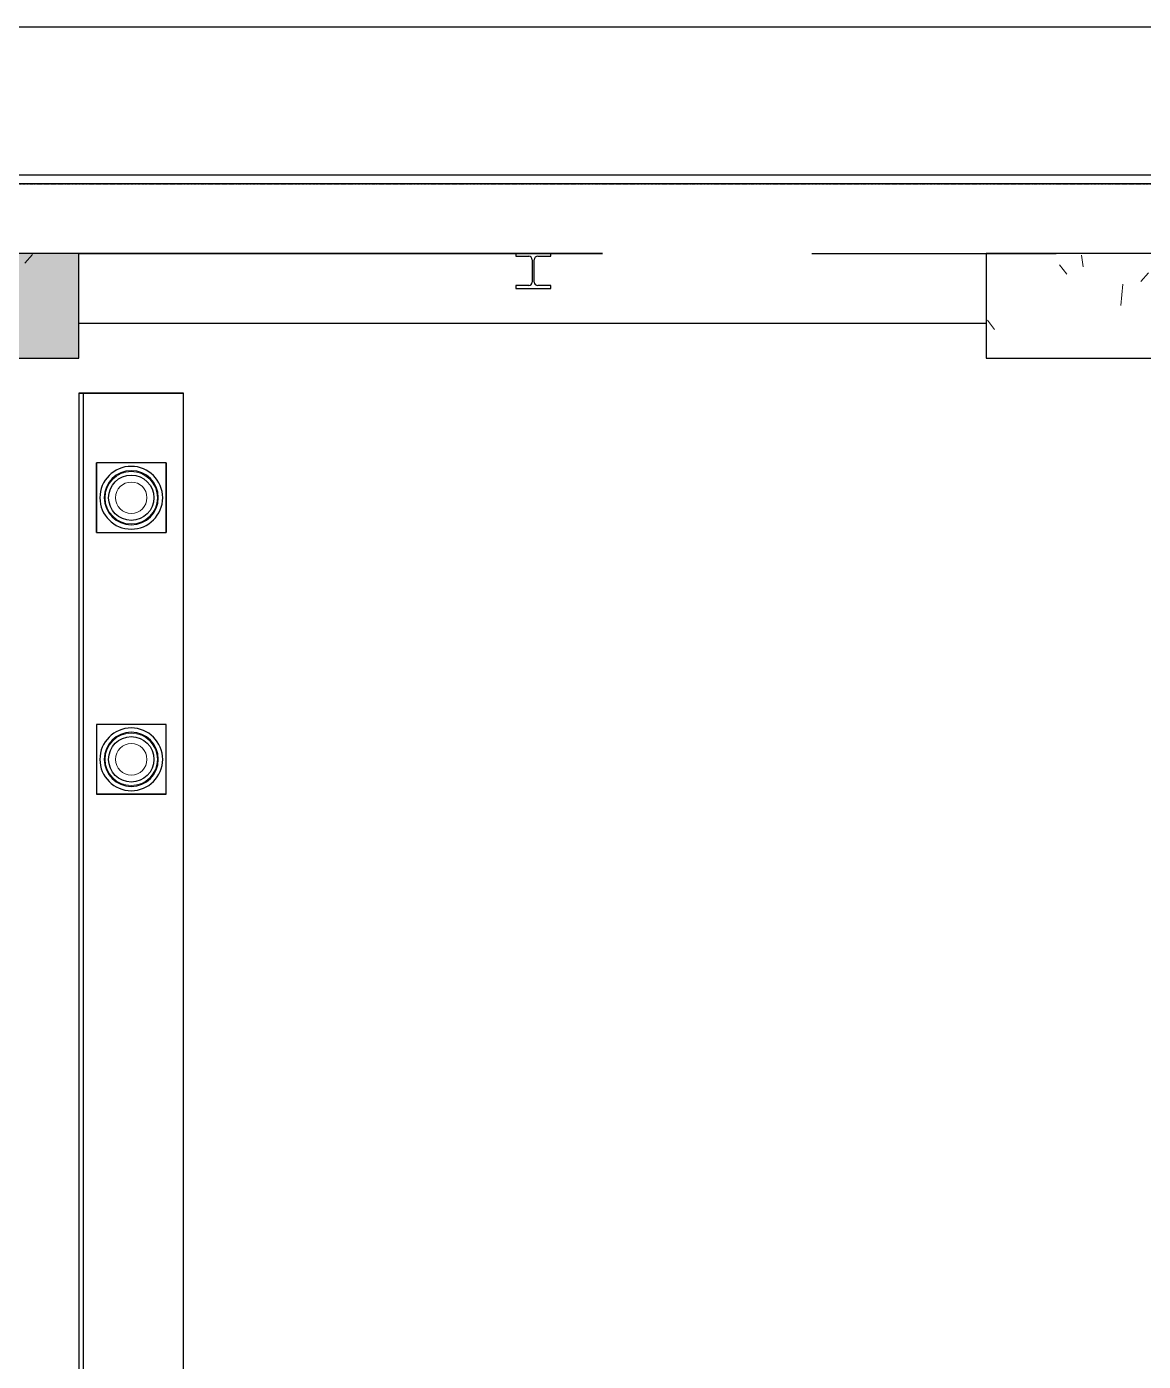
# Model space of a CAD drawing. Header units: millimetres. Extents: x -4391136 to -1798569, y -886572 to -291056.
# Drawn here: x -2133544 to -2130345, y -358608 to -354783 of the extents above; entities that cross this region are included whole.
import ezdxf

# ---------------------------------------------------------------- set-up
doc = ezdxf.new("R2010")
doc.units = ezdxf.units.MM
doc.linetypes.add('Xref-C-1-PP17-AR-2214-01-B$0$DPA_Grid _ Level 100', pattern=[10, 5.5, -1.6, 1.3, -1.6])
doc.layers.add('000 - 0_HIDE_OBJ_FRAMING_DEF_DIMS', color=250, linetype='Continuous', plot=False)
for name, color, linetype in [('000 - CONCRETE_COL_HATCH_', 251, 'Continuous'), ('000 - EXISTING_COLUMN_CUT_COLOR_5', 5, 'Continuous'), ('000 - EXISTING_CONCRETE_CUT_COLOR_5', 5, 'Continuous'), ('_PP-Dim', 1, 'Continuous'), ('Xref-C-1-PP17-AR-2214-01-B$0$A-COLS', 251, 'Continuous'), ('Xref-C-1-PP17-AR-2214-01-B$0$A-COLS-E', 251, 'Continuous'), ('Xref-C-1-PP17-AR-2214-01-B$0$A-FLOR-E', 251, 'Continuous'), ('Xref-C-1-PP17-AR-2214-01-B$0$A-GLAZ-CURT', 251, 'Continuous'), ('Xref-C-1-PP17-AR-2214-01-B$0$A-ROOF', 251, 'Continuous'), ('Xref-C-1-PP17-AR-2214-01-B$0$A-ROOF-OTLN', 251, 'Continuous'), ('Xref-C-1-PP17-AR-2214-01-B$0$P-SANR-FIXT', 251, 'Continuous'), ('Xref-C-1-PP17-AR-2214-01-B$0$S-BEAM', 251, 'Continuous'), ('Xref-C-1-PP17-AR-2214-01-B$0$S-COLS', 251, 'Continuous'), ('Xref-C-1-PP17-AR-2214-01-B$0$S-COLS-E', 251, 'Continuous'), ('Xref-C-1-PP17-AR-2214-01-B$0$WALL-E', 251, 'Continuous')]:
    doc.layers.add(name, color=color, linetype=linetype)

# ---------------------------------------------------------------- blocks, each defined once
blk = doc.blocks.new('Xref-C-1-PP17-AR-2214-01-B$0$ACM_STR_COLN_Precast- Rectangular Column - 300x700-27910608-ENTRANCE 2 - LOWER ROOF FLOOR PLAN01-flat-1')
at = {"layer": 'Xref-C-1-PP17-AR-2214-01-B$0$S-COLS-E'}
for p, q in [((-150, 290), (-150, 300)), ((-150, 290), (-150, 300)), ((-150, -390), (-150, 290)), ((-150, -390), (-150, 290)), ((-150, -400), (-150, -390)), ((-150, -400), (-150, -390))]:
    blk.add_line(p, q, dxfattribs=at)
blk = doc.blocks.new('Xref-C-1-PP17-AR-2214-01-B$0$DPA_PF_Floor Drain_Dome - 200L x 200W-19087109-ENTRANCE 2 - LOWER ROOF FLOOR PLAN01-flat-2')
at = {"layer": 'Xref-C-1-PP17-AR-2214-01-B$0$P-SANR-FIXT'}
for p, q in [((-100, 100), (-100, -100)), ((100, 100), (-100, 100)), ((100, -100), (100, 100)), ((-100, -100), (100, -100))]:
    blk.add_line(p, q, dxfattribs=at)
at = {"layer": 'Xref-C-1-PP17-AR-2214-01-B$0$P-SANR-FIXT', "lineweight": 9}
for p, q in [((-100, 100), (100, 100)), ((-100, -100), (-100, 100)), ((-100, 100), (-100, -100)), ((100, 100), (-100, 100)), ((100, 100), (100, -100)), ((100, -100), (100, 100)), ((100, -100), (-100, -100)), ((-100, -100), (100, -100))]:
    blk.add_line(p, q, dxfattribs=at)
at = {"layer": 'Xref-C-1-PP17-AR-2214-01-B$0$P-SANR-FIXT'}
blk.add_circle((0, 0), 65, dxfattribs=at)
for radius, start, end in [(90, 0, 180), (77.5, 0, 180), (90, 180, 0), (77.5, 180, 0)]:
    blk.add_arc((0, 0), radius, start, end, dxfattribs=at)
at = {"layer": 'Xref-C-1-PP17-AR-2214-01-B$0$P-SANR-FIXT', "lineweight": 9}
for radius, start, end in [(75, 90, 270), (45, 90, 270), (75, 270, 90), (45, 270, 90)]:
    blk.add_arc((0, 0), radius, start, end, dxfattribs=at)
blk = doc.blocks.new('Xref-C-1-PP17-AR-2214-01-B$0$H-Wide Flange-Column - H100x100x17_2-V92-ENTRANCE 2 - LOWER ROOF FLOOR PLAN01-flat-1')
at = {"layer": 'Xref-C-1-PP17-AR-2214-01-B$0$S-COLS-E', "lineweight": 9}
h = blk.add_hatch(dxfattribs=at)
h.set_pattern_fill('ACET-2D-FP_49', color=256, angle=90, style=0, pattern_type=2)
h.set_pattern_definition([(45, (2739892.75, 514582.08), (-251.44717, 251.44717), []), (45, (2739892.75, 514963.08), (-251.44717, 251.44717), [])])
h.paths.add_polyline_path([(42, -50), (50, -50), (50, 50), (42, 50), (42, 13), (39.1, 5.9), (32, 3), (-32, 3), (-39.1, 5.9), (-42, 13), (-42, 50), (-50, 50), (-50, -50), (-42, -50), (-42, -13), (-39.1, -5.9), (-32, -3), (32, -3), (39.1, -5.9), (42, -13)])
at = {"layer": 'Xref-C-1-PP17-AR-2214-01-B$0$S-COLS'}
for p, q in [((-50, 50), (-50, -50)), ((-42, 50), (-50, 50)), ((-42, 13), (-42, 50)), ((50, 50), (42, 50)), ((42, 50), (42, 13)), ((50, -50), (50, 50)), ((32, 3), (-32, 3)), ((-42, -50), (-42, -13)), ((-32, -3), (32, -3)), ((42, -13), (42, -50)), ((-50, -50), (-42, -50)), ((42, -50), (50, -50))]:
    blk.add_line(p, q, dxfattribs=at)
for centre, start, end in [((-32, 13), 180, 270), ((32, 13), 270, 0), ((-32, -13), 90, 180), ((32, -13), 0, 90)]:
    blk.add_arc(centre, 10, start, end, dxfattribs=at)
blk = doc.blocks.new('Xref-C-1-PP17-AR-2214-01-B$0$DPA_PF_Floor Drain_Dome - 200L x 200W-19087109-ENTRANCE 2 - LOWER ROOF FLOOR PLAN01-flat-1')
at = {"layer": 'Xref-C-1-PP17-AR-2214-01-B$0$P-SANR-FIXT'}
for p, q in [((-100, 100), (-100, -100)), ((100, 100), (-100, 100)), ((100, -100), (100, 100)), ((-100, -100), (100, -100))]:
    blk.add_line(p, q, dxfattribs=at)
at = {"layer": 'Xref-C-1-PP17-AR-2214-01-B$0$P-SANR-FIXT', "lineweight": 9}
for p, q in [((-100, 100), (100, 100)), ((-100, -100), (-100, 100)), ((-100, 100), (-100, -100)), ((100, 100), (-100, 100)), ((100, 100), (100, -100)), ((100, -100), (100, 100)), ((100, -100), (-100, -100)), ((-100, -100), (100, -100))]:
    blk.add_line(p, q, dxfattribs=at)
at = {"layer": 'Xref-C-1-PP17-AR-2214-01-B$0$P-SANR-FIXT'}
blk.add_circle((0, 0), 65, dxfattribs=at)
for radius, start, end in [(90, 0, 180), (77.5, 0, 180), (90, 180, 0), (77.5, 180, 0)]:
    blk.add_arc((0, 0), radius, start, end, dxfattribs=at)
at = {"layer": 'Xref-C-1-PP17-AR-2214-01-B$0$P-SANR-FIXT', "lineweight": 9}
for radius, start, end in [(75, 90, 270), (45, 90, 270), (75, 270, 90), (45, 270, 90)]:
    blk.add_arc((0, 0), radius, start, end, dxfattribs=at)
blk = doc.blocks.new('Xref-C-1-PP17-AR-2214-01-B$0$DPA_Curved type B - Curved Type B-V74-ENTRANCE 2 - LOWER ROOF FLOOR PLAN01-flat-1')
at = {"layer": 'Xref-C-1-PP17-AR-2214-01-B$0$A-GLAZ-CURT'}
for p, q in [((0, -750), (0, 750)), ((0, 750), (0, -750))]:
    blk.add_line(p, q, dxfattribs=at)
blk = doc.blocks.new('Xref-C-1-PP17-AR-2214-01-B$0$DPA-AR_Rectangular - 300x700-29835911-ENTRANCE 2 - LOWER ROOF FLOOR PLAN01-flat-1')
at = {"layer": 'Xref-C-1-PP17-AR-2214-01-B$0$A-COLS-E', "lineweight": 9}
h = blk.add_hatch(dxfattribs=at)
h.set_pattern_fill('ACET-2D-FP_23', color=256, style=0, pattern_type=2)
h.set_pattern_definition([(50, (2739792.75, 512933.95), (-459.03375, 385.17505), [76.2, -838.2]), (355, (2739792.75, 512933.95), (65.28253, 746.1827), [60.96, -670.56]), (100.451, (2739853.5, 512928.6), (-693.383, -127.89768), [64.76, -712.36]), (46.184, (2739792.75, 513137.15), (-648.5725, 622.30642), [114.3, -1257.3]), (96.636, (2739883.1, 513123.1), (-1050.5343, -122.21992), [97.14, -1068.54]), (351.184, (2739792.7, 513137.1), (172.19714, 1110.27497), [91.44, -1005.84]), (21, (2739894.35, 513086.35), (-214.74339, 559.42566), [76.2, -838.2]), (326, (2739894.35, 513086.35), (418.85394, 620.9765), [60.96, -670.56]), (71.451, (2739944.9, 513052.26), (-668.45247, 224.29692), [64.76, -712.36]), (37.5, (2739792.75, 512933.95), (-158.769242, 206.912105), [33.528, -628.904, 33.528, -1320.292]), (37.5, (2739792.75, 512933.95), (-158.769242, 206.912105), [-695.96, -647.192, 33.528, -639.572]), (7.5, (2739792.75, 512933.95), (-47.303606, 359.30656), [33.528, -354.584, 33.528, -870.204]), (7.5, (2739792.75, 512933.95), (-47.303606, 359.30656), [-421.64, -613.664, 33.528, -223.012]), (327.5, (2739566.18, 512933.95), (146.191164, 229.474162), [33.528, -220.472, 33.528, -1810.512]), (327.5, (2739566.18, 512933.95), (146.191164, 229.474162), [-287.528, -758.952, 33.528, -1018.032]), (317.5, (2739464.6, 512933.95), (321.09789, 350.41686), [33.528, -296.672, 33.528, -1239.52]), (317.5, (2739464.6, 512933.95), (321.09789, 350.41686), [-363.728, -492.76, 33.528, -713.232])])
h.paths.add_polyline_path([(-150, -350), (-146.1, -350), (150, -350), (150, 350), (-150, 350)])
at = {"layer": 'Xref-C-1-PP17-AR-2214-01-B$0$A-COLS'}
for p, q in [((150, 350), (-150, 350)), ((-150, 350), (-150, -350)), ((150, -350), (150, 350)), ((-150, -350), (150, -350))]:
    blk.add_line(p, q, dxfattribs=at)
blk = doc.blocks.new('Xref-C-1-PP17-AR-2214-01-B$0$DPA-AR_Rectangular - 300x500-26814052-ENTRANCE 2 - LOWER ROOF FLOOR PLAN01-flat-1')
at = {"layer": 'Xref-C-1-PP17-AR-2214-01-B$0$A-COLS-E', "lineweight": 9}
h = blk.add_hatch(dxfattribs=at)
h.set_pattern_fill('ACET-2D-FP_21', color=256, style=0, pattern_type=2)
h.set_pattern_definition([(50, (2739792.75, 516133.95), (-459.03375, 385.17505), [76.2, -838.2]), (355, (2739792.75, 516133.95), (65.28253, 746.1827), [60.96, -670.56]), (100.451, (2739853.5, 516128.6), (-693.383, -127.89768), [64.76, -712.36]), (46.184, (2739792.75, 516337.15), (-648.5725, 622.30642), [114.3, -1257.3]), (96.636, (2739883.1, 516323.1), (-1050.5343, -122.21992), [97.14, -1068.54]), (351.184, (2739792.7, 516337.1), (172.19714, 1110.27497), [91.44, -1005.84]), (21, (2739894.35, 516286.35), (-214.74339, 559.42566), [76.2, -838.2]), (326, (2739894.35, 516286.35), (418.85394, 620.9765), [60.96, -670.56]), (71.451, (2739944.9, 516252.26), (-668.45247, 224.29692), [64.76, -712.36]), (37.5, (2739792.75, 516133.95), (-158.769242, 206.912105), [33.528, -628.904, 33.528, -1320.292]), (37.5, (2739792.75, 516133.95), (-158.769242, 206.912105), [-695.96, -647.192, 33.528, -639.572]), (7.5, (2739792.75, 516133.95), (-47.303606, 359.30656), [33.528, -354.584, 33.528, -870.204]), (7.5, (2739792.75, 516133.95), (-47.303606, 359.30656), [-421.64, -613.664, 33.528, -223.012]), (327.5, (2739566.18, 516133.95), (146.191164, 229.474162), [33.528, -220.472, 33.528, -1810.512]), (327.5, (2739566.18, 516133.95), (146.191164, 229.474162), [-287.528, -758.952, 33.528, -1018.032]), (317.5, (2739464.6, 516133.95), (321.09789, 350.41686), [33.528, -296.672, 33.528, -1239.52]), (317.5, (2739464.6, 516133.95), (321.09789, 350.41686), [-363.728, -492.76, 33.528, -713.232])])
h.paths.add_polyline_path([(-150, -250), (-146.1, -250), (150, -250), (150, 250), (-150, 250)])
at = {"layer": 'Xref-C-1-PP17-AR-2214-01-B$0$A-COLS'}
for p, q in [((150, 250), (-150, 250)), ((-150, 250), (-150, -250)), ((150, -250), (150, 250)), ((-150, -250), (150, -250))]:
    blk.add_line(p, q, dxfattribs=at)
blk = doc.blocks.new('*U2736')
at = {"layer": '000 - CONCRETE_COL_HATCH_'}
h = blk.add_hatch(dxfattribs=at)
h.set_pattern_fill('AR-CONC', color=256, scale=0.5)
h.set_pattern_definition([(50, (0, -6e-15), (3.5863, -0.31376), [0.375, -4.125]), (355, (0, -6e-15), (-0.693757, 3.76096), [0.3, -3.3]), (100.4514, (0.299, -0.026), (2.892544, 3.4472), [0.3187, -3.50571]), (46.1842, (0, 1), (5.33621, -0.827596), [0.5625, -6.1875]), (96.6356, (0.4447, 0.931), (4.67331, 4.87059), [0.47805, -5.25857]), (351.1842, (0, 1), (4.67331, 4.87059), [0.45, -4.95]), (21, (0.5, 0.75), (2.984535, -2.013094), [0.375, -4.125]), (326, (0.5, 0.75), (1.216577, 3.62575), [0.3, -3.3]), (71.4514, (0.7487, 0.5822), (4.20111, 1.612656), [0.3187, -3.50571]), (37.5, (0, -6e-15), (0.060799, 1.664469), [0, -3.26, 0, -3.35, 0, -3.3125]), (7.5, (0, -6e-15), (1.315348, 1.972059), [0, -1.91, 0, -3.185, 0, -1.2625]), (327.5, (-1.115, -6e-15), (2.669112, -0.1127744), [0, -1.25, 0, -3.9, 0, -5.175]), (317.5, (-1.615, -6e-15), (2.91593, 0.500525), [0, -1.625, 0, -2.59, 0, -3.675])])
h.paths.add_polyline_path([(-250, -150), (250, -150), (250, 150), (-250, 150)])
blk.add_point((0, 0))
at = {"layer": '000 - EXISTING_COLUMN_CUT_COLOR_5'}
blk.add_lwpolyline([(-250, -150), (250, -150), (250, 150), (-250, 150)], close=True, dxfattribs=at)
blk = doc.blocks.new('W-1-PP17-ENT2_REV00_20260526-152612_EX_LOPF-1')
at = {"layer": '000 - 0_HIDE_OBJ_FRAMING_DEF_DIMS', "linetype": 'Xref-C-1-PP17-AR-2214-01-B$0$DPA_Grid _ Level 100'}
blk.add_line((-29475.6, 0), (7016, 0), dxfattribs=at)
at = {"layer": 'Xref-C-1-PP17-AR-2214-01-B$0$A-FLOR-E'}
for p, q in [((-19235, -400), (-16635, -400)), ((-16435, -500), (-15935, -500)), ((-19235, -600), (-19235, -9705)), ((-18935, -600), (-19235, -600)), ((-19222.3, -9705), (-19222.3, -600)), ((-18935, -9705), (-18935, -600)), ((-18985, -800), (-19185, -800)), ((-19185, -1000), (-19185, -800)), ((-18985, -800), (-18985, -1000)), ((-19185, -1000), (-18985, -1000)), ((-19185, -1549.7), (-19185, -1749.7)), ((-18985, -1549.7), (-19185, -1549.7)), ((-18985, -1749.7), (-18985, -1549.7)), ((-18985, -1749.7), (-19185, -1749.7))]:
    blk.add_line(p, q, dxfattribs=at)
at = {"layer": 'Xref-C-1-PP17-AR-2214-01-B$0$A-ROOF'}
blk.add_line((-11934.5, 0), (-23134.5, 0), dxfattribs=at)
at = {"layer": 'Xref-C-1-PP17-AR-2214-01-B$0$A-ROOF-OTLN'}
for p, q in [((-23584.5, 450), (-10434.5, 450)), ((-10434.5, 24.8), (-23159.2, 24.8))]:
    blk.add_line(p, q, dxfattribs=at)
at = {"layer": 'Xref-C-1-PP17-AR-2214-01-B$0$S-BEAM'}
blk.add_line((-19235, -600), (-18935, -600), dxfattribs=at)
at = {"layer": 'Xref-C-1-PP17-AR-2214-01-B$0$WALL-E'}
blk.add_line((-19235, -400), (-16635, -400), dxfattribs=at)
at = {"rotation": 270}
for name, p in [('Xref-C-1-PP17-AR-2214-01-B$0$DPA-AR_Rectangular - 300x500-26814052-ENTRANCE 2 - LOWER ROOF FLOOR PLAN01-flat-1', (-19485, -350)), ('Xref-C-1-PP17-AR-2214-01-B$0$DPA_Curved type B - Curved Type B-V74-ENTRANCE 2 - LOWER ROOF FLOOR PLAN01-flat-1', (-18485, -200)), ('Xref-C-1-PP17-AR-2214-01-B$0$H-Wide Flange-Column - H100x100x17_2-V92-ENTRANCE 2 - LOWER ROOF FLOOR PLAN01-flat-1', (-17933.1, -250)), ('Xref-C-1-PP17-AR-2214-01-B$0$ACM_STR_COLN_Precast- Rectangular Column - 300x700-27910608-ENTRANCE 2 - LOWER ROOF FLOOR PLAN01-flat-1', (-16735, -350)), ('Xref-C-1-PP17-AR-2214-01-B$0$DPA-AR_Rectangular - 300x700-29835911-ENTRANCE 2 - LOWER ROOF FLOOR PLAN01-flat-1', (-16285, -350)), ('Xref-C-1-PP17-AR-2214-01-B$0$DPA_PF_Floor Drain_Dome - 200L x 200W-19087109-ENTRANCE 2 - LOWER ROOF FLOOR PLAN01-flat-2', (-19085, -900)), ('Xref-C-1-PP17-AR-2214-01-B$0$DPA_PF_Floor Drain_Dome - 200L x 200W-19087109-ENTRANCE 2 - LOWER ROOF FLOOR PLAN01-flat-1', (-19085, -1649.7))]:
    blk.add_blockref(name, p, dxfattribs=at)
at = {"layer": '000 - EXISTING_CONCRETE_CUT_COLOR_5'}
blk.add_blockref('*U2736', (-19485, -350), dxfattribs=at)

msp = doc.modelspace()

# ---------------------------------------------------------------- block references
at = {"layer": '_PP-Dim'}
msp.add_blockref('W-1-PP17-ENT2_REV00_20260526-152612_EX_LOPF-1', (-2114159.8, -355232.7), dxfattribs=at)

doc.saveas('drawing.dxf')
